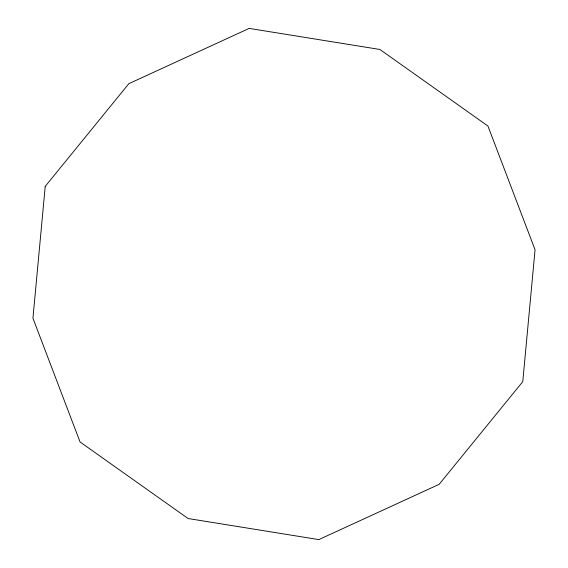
<?xml version="1.0" encoding="UTF-8"?>
<svg xmlns="http://www.w3.org/2000/svg" width="568" height="568" viewBox="0 0 568 568"><rect width="100%" height="100%" fill="white"/><g stroke="black" fill="none" stroke-linecap="round" stroke-linejoin="round"><path stroke-width="0.85" d="M45.227 186.368L32.937 318.215L80.06 441.968L188.1 518.534L318.84 539.6L439.163 484.319L522.773 381.632L535.063 249.785L487.94 126.032L379.9 49.466L249.16 28.4L128.837 83.681L45.227 186.368"/></g></svg>
